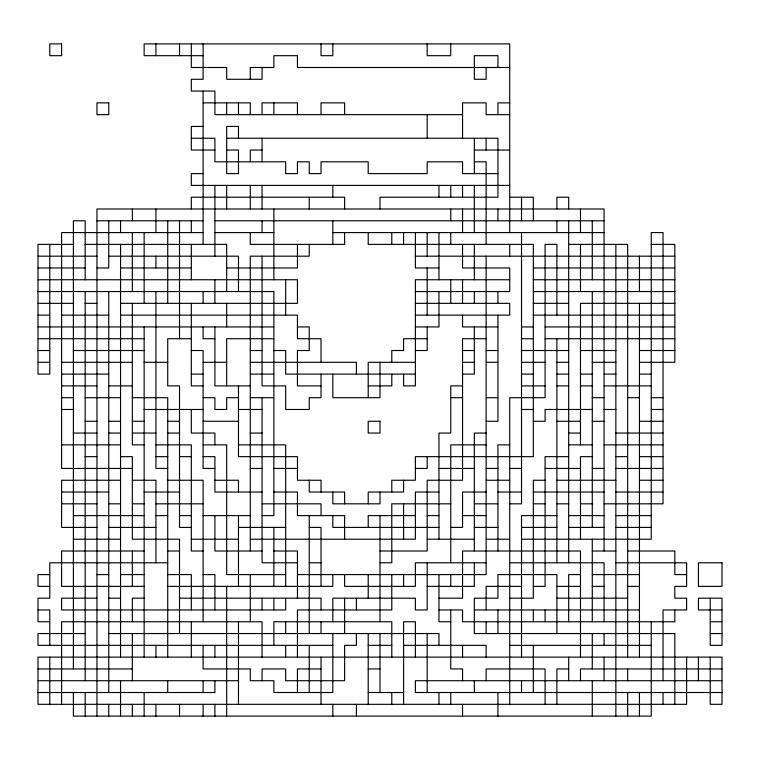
<?xml version="1.0" encoding="UTF-8"?>
<svg xmlns="http://www.w3.org/2000/svg" width="760" height="760" viewBox="0 0 760 760"><rect width="100%" height="100%" fill="white"/><g stroke="black" fill="none" stroke-linecap="round" stroke-linejoin="round"><path stroke-width="1.14" d="M203.1 55.689L144.134 55.689L144.134 43.899L509.722 43.899L509.722 232.589M509.722 67.478L297.445 67.478L297.445 55.689L273.866 55.689L273.866 67.478L250.277 67.478L250.277 79.278M203.1 102.866L250.277 102.866L250.277 114.655M509.722 102.866L497.933 102.866L497.933 114.655M462.555 114.655L214.899 114.655L214.899 91.067L191.311 91.067L191.311 79.278L203.1 79.278L203.1 43.899M509.722 114.655L486.134 114.655L486.134 102.866L462.555 102.866L462.555 138.244M203.1 126.445L191.311 126.445L191.311 150.034L214.899 150.034M191.311 138.244L214.899 138.244L214.899 161.823L285.655 161.823L285.655 173.622L297.445 173.622L297.445 161.823L309.244 161.823L309.244 173.622L321.034 173.622L321.034 161.823L368.21 161.823L368.21 173.622L427.177 173.622L427.177 161.823L462.555 161.823L462.555 173.622L497.933 173.622M226.689 138.244L497.933 138.244L497.933 197.21L380 197.21L380 209M226.689 150.034L238.478 150.034L238.478 173.622L226.689 173.622L226.689 126.445L238.478 126.445L238.478 138.244M262.067 150.034L250.277 150.034L250.277 161.823M474.344 150.034L509.722 150.034M474.344 161.823L486.134 161.823L486.134 244.378M203.1 173.622L191.311 173.622L191.311 185.411L509.722 185.411M509.722 197.21L533.311 197.21L533.311 220.789M96.966 220.789L203.1 220.789M214.899 220.789L604.067 220.789M203.1 232.589L61.588 232.589L61.588 468.445L132.344 468.445M214.899 232.589L273.866 232.589M332.823 232.589L604.067 232.589M73.378 244.378L38 244.378L38 374.101L49.789 374.101L49.789 244.378M85.177 244.378L226.689 244.378L226.689 291.555M568.689 244.378L627.656 244.378L627.656 657.134M651.244 244.378L674.823 244.378L674.823 362.311L639.445 362.311M38 256.177L96.966 256.177M108.756 256.177L238.478 256.177L238.478 291.555M415.378 256.177L674.823 256.177M38 267.966L85.177 267.966M96.966 267.966L108.756 267.966L108.756 220.789M120.555 267.966L191.311 267.966M226.689 267.966L297.445 267.966L297.445 244.378M438.966 267.966L415.378 267.966L415.378 232.589M533.311 267.966L674.823 267.966M38 279.756L297.445 279.756L297.445 303.344L120.555 303.344M509.722 279.756L415.378 279.756L415.378 385.899L403.588 385.899L403.588 374.101M533.311 279.756L674.823 279.756M38 291.555L273.866 291.555L273.866 515.622L262.067 515.622M415.378 291.555L509.722 291.555L509.722 267.966L462.555 267.966L462.555 244.378M533.311 291.555L674.823 291.555M38 303.344L73.378 303.344M85.177 303.344L96.966 303.344M415.378 303.344L509.722 303.344L509.722 315.134L415.378 315.134M533.311 303.344L568.689 303.344M674.823 303.344L580.478 303.344L580.478 444.866M38 315.134L49.789 315.134M61.588 315.134L108.756 315.134M120.555 315.134L297.445 315.134L297.445 338.722L321.034 338.722L321.034 362.311M533.311 315.134L674.823 315.134M38 326.933L273.866 326.933M297.445 326.933L309.244 326.933L309.244 350.522L297.445 350.522L297.445 385.899L321.034 385.899M415.378 326.933L438.966 326.933L438.966 291.555M497.933 326.933L462.555 326.933L462.555 315.134M521.521 326.933L533.311 326.933M545.1 326.933L674.823 326.933M38 338.722L144.134 338.722M191.311 338.722L167.722 338.722L167.722 385.899L179.522 385.899L179.522 527.411L191.311 527.411M214.899 338.722L203.1 338.722L203.1 326.933M273.866 338.722L226.689 338.722L226.689 385.899M427.177 338.722L403.588 338.722L403.588 350.522L391.79 350.522L391.79 362.311M486.134 338.722L462.555 338.722L462.555 480.244L427.177 480.244L427.177 551L380 551M521.521 338.722L533.311 338.722M545.1 338.722L674.823 338.722M38 350.522L49.789 350.522M73.378 350.522L144.134 350.522M191.311 350.522L203.1 350.522L203.1 468.445L214.899 468.445M250.277 350.522L262.067 350.522M273.866 350.522L285.655 350.522L285.655 374.101L415.378 374.101M415.378 350.522L427.177 350.522L427.177 326.933M462.555 350.522L474.344 350.522M486.134 350.522L497.933 350.522M521.521 350.522L568.689 350.522M580.478 350.522L615.866 350.522M639.445 350.522L674.823 350.522M38 362.311L49.789 362.311M61.588 362.311L132.344 362.311M144.134 362.311L167.722 362.311M203.1 362.311L226.689 362.311M250.277 362.311L356.411 362.311L356.411 374.101M415.378 362.311L368.21 362.311L368.21 397.689M462.555 362.311L474.344 362.311M486.134 362.311L497.933 362.311M521.521 362.311L545.1 362.311M556.899 362.311L568.689 362.311M592.278 362.311L615.866 362.311M61.588 374.101L108.756 374.101M191.311 374.101L203.1 374.101M250.277 374.101L273.866 374.101M462.555 374.101L474.344 374.101L474.344 326.933M521.521 374.101L533.311 374.101M556.899 374.101L568.689 374.101M580.478 374.101L592.278 374.101M604.067 374.101L615.866 374.101M639.445 374.101L651.244 374.101M61.588 385.899L96.966 385.899M108.756 385.899L132.344 385.899M203.1 385.899L191.311 385.899L191.311 303.344M250.277 385.899L214.899 385.899L214.899 326.933M368.21 385.899L391.79 385.899L391.79 374.101M462.555 385.899L450.756 385.899L450.756 433.067L438.966 433.067L438.966 539.211M521.521 385.899L545.1 385.899M556.899 385.899L568.689 385.899M580.478 385.899L592.278 385.899M604.067 385.899L651.244 385.899M61.588 397.689L73.378 397.689M85.177 397.689L120.555 397.689M132.344 397.689L167.722 397.689L167.722 657.134M203.1 397.689L214.899 397.689L214.899 409.478L226.689 409.478L226.689 397.689L238.478 397.689M250.277 397.689L273.866 397.689M450.756 397.689L462.555 397.689M486.134 397.689L497.933 397.689M592.278 397.689L604.067 397.689M627.656 397.689L639.445 397.689M651.244 397.689L663.033 397.689M61.588 409.478L73.378 409.478M144.134 409.478L203.1 409.478M238.478 409.478L262.067 409.478M521.521 409.478L533.311 409.478M592.278 409.478L545.1 409.478L545.1 421.277L533.311 421.277M604.067 409.478L615.866 409.478M651.244 409.478L663.033 409.478M85.177 421.277L96.966 421.277M108.756 421.277L120.555 421.277M132.344 421.277L144.134 421.277M167.722 421.277L179.522 421.277M203.1 421.277L238.478 421.277M486.134 421.277L497.933 421.277L497.933 315.134M556.899 421.277L580.478 421.277M592.278 421.277L604.067 421.277M639.445 421.277L663.033 421.277M73.378 433.067L96.966 433.067M108.756 433.067L120.555 433.067M132.344 433.067L155.933 433.067M167.722 433.067L179.522 433.067M250.277 433.067L262.067 433.067M486.134 433.067L474.344 433.067L474.344 551M568.689 433.067L580.478 433.067M615.866 433.067L663.033 433.067M61.588 444.866L120.555 444.866M144.134 444.866L132.344 444.866L132.344 303.344M155.933 444.866L191.311 444.866L191.311 551L203.1 551M203.1 444.866L226.689 444.866L226.689 574.589L285.655 574.589M238.478 444.866L285.655 444.866L285.655 586.378M486.134 444.866L450.756 444.866L450.756 562.789M509.722 444.866L497.933 444.866L497.933 551M568.689 444.866L592.278 444.866M604.067 444.866L663.033 444.866M85.177 456.655L96.966 456.655M120.555 456.655L132.344 456.655L132.344 539.211L179.522 539.211L179.522 633.555M155.933 456.655L167.722 456.655M179.522 456.655L191.311 456.655M203.1 456.655L214.899 456.655L214.899 492.033L262.067 492.033M568.689 456.655L545.1 456.655L545.1 586.378L533.311 586.378M592.278 456.655L580.478 456.655L580.478 539.211M615.866 456.655L627.656 456.655M639.445 456.655L663.033 456.655M167.722 468.445L155.933 468.445L155.933 291.555M250.277 468.445L262.067 468.445M273.866 468.445L297.445 468.445M415.378 468.445L427.177 468.445L427.177 456.655M438.966 468.445L474.344 468.445M486.134 468.445L497.933 468.445M509.722 468.445L521.521 468.445M545.1 468.445L580.478 468.445M592.278 468.445L604.067 468.445M615.866 468.445L663.033 468.445M120.555 480.244L61.588 480.244L61.588 527.411L96.966 527.411M132.344 480.244L155.933 480.244L155.933 562.789M167.722 480.244L203.1 480.244L203.1 621.756M214.899 480.244L238.478 480.244L238.478 492.033M486.134 480.244L509.722 480.244M545.1 480.244L533.311 480.244L533.311 598.177L509.722 598.177M556.899 480.244L615.866 480.244M639.445 480.244L663.033 480.244M61.588 492.033L108.756 492.033M144.134 492.033L179.522 492.033M273.866 492.033L297.445 492.033L297.445 515.622L344.622 515.622L344.622 539.211M438.966 492.033L415.378 492.033L415.378 539.211L250.277 539.211M486.134 492.033L462.555 492.033L462.555 527.411L450.756 527.411M497.933 492.033L521.521 492.033M533.311 492.033L604.067 492.033M615.866 492.033L663.033 492.033M61.588 503.823L96.966 503.823M108.756 503.823L120.555 503.823M132.344 503.823L144.134 503.823M155.933 503.823L203.1 503.823M262.067 503.823L321.034 503.823L321.034 515.622M450.756 503.823L391.79 503.823L391.79 562.789L380 562.789M474.344 503.823L497.933 503.823M509.722 503.823L521.521 503.823L521.521 232.589M533.311 503.823L545.1 503.823M556.899 503.823L568.689 503.823M580.478 503.823L592.278 503.823M604.067 503.823L663.033 503.823L663.033 232.589L651.244 232.589L651.244 539.211L521.521 539.211M73.378 515.622L144.134 515.622M155.933 515.622L167.722 515.622M179.522 515.622L191.311 515.622M203.1 515.622L250.277 515.622M415.378 515.622L368.21 515.622L368.21 527.411M427.177 515.622L438.966 515.622M462.555 515.622L486.134 515.622M556.899 515.622L521.521 515.622L521.521 657.134M568.689 515.622L604.067 515.622M615.866 515.622L651.244 515.622M108.756 527.411L155.933 527.411M238.478 527.411L285.655 527.411M309.244 527.411L321.034 527.411L321.034 586.378M438.966 527.411L332.823 527.411L332.823 515.622M474.344 527.411L497.933 527.411M521.521 527.411L556.899 527.411M568.689 527.411L604.067 527.411M615.866 527.411L651.244 527.411M73.378 539.211L120.555 539.211M191.311 539.211L238.478 539.211M427.177 539.211L474.344 539.211M486.134 539.211L509.722 539.211M144.134 551L61.588 551L61.588 586.378L144.134 586.378M167.722 551L179.522 551M262.067 551L214.899 551L214.899 515.622M273.866 551L297.445 551L297.445 598.177M592.278 551L615.866 551M627.656 551L674.823 551L674.823 574.589L686.622 574.589M167.722 562.789L49.789 562.789L49.789 598.177L38 598.177L38 621.756L49.789 621.756M297.445 562.789L262.067 562.789L262.067 397.689M309.244 562.789L321.034 562.789M486.134 562.789L415.378 562.789L415.378 586.378L344.622 586.378L344.622 574.589M509.722 562.789L604.067 562.789L604.067 621.756M615.866 562.789L686.622 562.789L686.622 586.378L674.823 586.378L674.823 598.177L686.622 598.177L686.622 609.966L663.033 609.966L663.033 680.722M49.789 574.589L38 574.589L38 586.378L49.789 586.378M96.966 574.589L108.756 574.589M120.555 574.589L144.134 574.589M167.722 574.589L191.311 574.589L191.311 609.966M203.1 574.589L214.899 574.589L214.899 609.966M297.445 574.589L486.134 574.589L486.134 256.177M580.478 574.589L568.689 574.589L568.689 621.756M592.278 574.589L639.445 574.589M167.722 586.378L332.823 586.378L332.823 574.589M427.177 586.378L474.344 586.378L474.344 562.789M521.521 586.378L486.134 586.378L486.134 609.966M556.899 586.378L580.478 586.378M592.278 586.378L604.067 586.378M627.656 586.378L639.445 586.378M96.966 598.177L61.588 598.177L61.588 609.966L285.655 609.966L285.655 598.177M108.756 598.177L120.555 598.177M144.134 598.177L132.344 598.177L132.344 621.756M179.522 598.177L321.034 598.177L321.034 609.966M438.966 598.177L462.555 598.177L462.555 551L580.478 551L580.478 657.134M556.899 598.177L627.656 598.177M38 609.966L49.789 609.966L49.789 645.344M438.966 609.966L462.555 609.966L462.555 621.756L674.823 621.756L674.823 609.966M474.344 609.966L639.445 609.966M722 609.966L698.411 609.966L698.411 598.177L722 598.177L722 645.344L710.211 645.344L710.211 598.177M450.756 621.756L438.966 621.756L438.966 574.589M710.211 621.756L722 621.756M85.177 633.555L38 633.555L38 645.344L332.823 645.344M108.756 633.555L438.966 633.555L438.966 645.344M710.211 633.555L722 633.555M368.21 645.344L391.79 645.344M403.588 645.344L486.134 645.344L486.134 657.134M509.722 645.344L651.244 645.344M38 668.933L132.344 668.933M321.034 668.933L297.445 668.933L297.445 692.521M368.21 668.933L380 668.933M568.689 668.933L556.899 668.933L556.899 704.311M722 668.933L580.478 668.933L580.478 680.722M38 680.722L238.478 680.722M722 680.722L415.378 680.722L415.378 692.521L722 692.521M38 692.521L214.899 692.521L214.899 680.722M368.21 692.521L403.588 692.521M710.211 657.134L710.211 704.311L722 704.311L722 657.134L38 657.134L38 704.311L686.622 704.311L686.622 657.134M698.411 657.134L698.411 680.722M674.823 704.311L674.823 633.555L474.344 633.555L474.344 598.177L497.933 598.177L497.933 574.589L556.899 574.589L556.899 633.555M663.033 692.521L663.033 704.311M651.244 621.756L651.244 716.1L73.378 716.1L73.378 692.521M639.445 256.177L639.445 291.555M639.445 303.344L639.445 657.134M639.445 692.521L639.445 716.1M627.656 668.933L627.656 680.722M627.656 692.521L627.656 716.1M615.866 244.378L615.866 716.1M604.067 551L604.067 209L96.966 209L96.966 716.1M604.067 633.555L604.067 645.344M604.067 657.134L604.067 680.722M592.278 220.789L592.278 279.756M592.278 291.555L592.278 527.411M592.278 539.211L592.278 621.756M592.278 633.555L592.278 668.933M592.278 680.722L592.278 716.1M580.478 209L580.478 232.589M580.478 244.378L580.478 291.555M568.689 209L568.689 197.21L556.899 197.21L556.899 209M568.689 220.789L568.689 562.789M568.689 657.134L568.689 680.722M556.899 220.789L556.899 232.589M556.899 315.134L556.899 244.378L545.1 244.378L545.1 397.689L509.722 397.689L509.722 704.311M556.899 338.722L556.899 562.789M545.1 609.966L545.1 621.756M545.1 704.311L545.1 668.933L486.134 668.933L486.134 680.722M533.311 609.966L533.311 621.756M533.311 645.344L533.311 692.521M521.521 197.21L521.521 220.789M521.521 680.722L521.521 692.521M509.722 244.378L509.722 256.177M497.933 67.478L497.933 55.689L474.344 55.689L474.344 79.278L486.134 79.278L486.134 67.478M497.933 209L497.933 220.789M497.933 291.555L497.933 303.344M497.933 609.966L497.933 633.555M497.933 692.521L497.933 716.1M486.134 138.244L486.134 150.034M486.134 621.756L486.134 633.555M474.344 138.244L474.344 173.622M474.344 185.411L474.344 232.589M474.344 244.378L474.344 279.756M474.344 291.555L474.344 303.344M474.344 680.722L474.344 692.521M462.555 185.411L462.555 197.21M462.555 209L462.555 232.589M462.555 279.756L462.555 303.344M462.555 645.344L462.555 657.134M462.555 680.722L462.555 668.933L450.756 668.933L450.756 609.966M462.555 704.311L462.555 716.1M450.756 43.899L450.756 55.689L427.177 55.689L427.177 43.899M450.756 185.411L450.756 197.21M450.756 209L450.756 220.789M450.756 232.589L450.756 244.378M450.756 279.756L450.756 303.344M450.756 574.589L450.756 586.378M450.756 692.521L450.756 704.311M438.966 185.411L438.966 197.21M438.966 232.589L438.966 279.756M438.966 692.521L438.966 704.311M427.177 114.655L427.177 138.244M427.177 232.589L427.177 256.177M427.177 267.966L427.177 315.134M427.177 562.789L427.177 609.966L415.378 609.966L415.378 598.177L332.823 598.177L332.823 621.756M427.177 633.555L427.177 692.521M415.378 657.134L415.378 621.756L403.588 621.756L403.588 704.311M403.588 232.589L403.588 244.378M403.588 480.244L403.588 492.033L368.21 492.033L368.21 503.823M403.588 503.823L403.588 539.211M403.588 574.589L403.588 586.378M391.79 232.589L391.79 244.378M391.79 492.033L391.79 480.244L415.378 480.244L415.378 456.655L533.311 456.655L533.311 244.378L368.21 244.378L368.21 232.589M391.79 574.589L391.79 609.966L297.445 609.966L297.445 657.134M391.79 657.134L391.79 621.756L273.866 621.756L273.866 645.344M391.79 692.521L391.79 704.311M380 362.311L380 397.689L332.823 397.689L332.823 374.101M380 492.033L380 503.823L332.823 503.823L332.823 492.033M380 515.622L380 621.756M380 633.555L380 692.521M368.21 574.589L368.21 598.177M368.21 633.555L368.21 704.311M356.411 598.177L356.411 609.966M356.411 633.555L356.411 645.344L344.622 645.344L344.622 680.722L285.655 680.722L285.655 668.933L262.067 668.933L262.067 680.722M356.411 704.311L356.411 716.1M344.622 114.655L344.622 102.866L321.034 102.866L321.034 114.655M344.622 209L344.622 197.21L191.311 197.21L191.311 209M344.622 232.589L344.622 244.378L250.277 244.378L250.277 232.589M344.622 503.823L344.622 492.033L309.244 492.033L309.244 480.244M344.622 598.177L344.622 633.555M332.823 43.899L332.823 55.689L321.034 55.689L321.034 43.899M332.823 185.411L332.823 197.21M332.823 220.789L332.823 244.378M332.823 633.555L332.823 692.521L273.866 692.521L273.866 680.722L250.277 680.722L250.277 668.933L203.1 668.933L203.1 645.344M332.823 704.311L332.823 716.1M321.034 374.101L321.034 397.689L309.244 397.689L309.244 409.478L285.655 409.478L285.655 385.899L262.067 385.899L262.067 256.177M321.034 492.033L321.034 480.244L297.445 480.244L297.445 456.655L238.478 456.655L238.478 385.899M321.034 621.756L321.034 633.555M321.034 657.134L321.034 704.311M309.244 197.21L309.244 209M309.244 244.378L309.244 256.177L250.277 256.177L250.277 551M309.244 515.622L309.244 633.555M309.244 645.344L309.244 692.521M297.445 114.655L297.445 102.866L262.067 102.866L262.067 114.655M285.655 279.756L285.655 315.134M285.655 621.756L285.655 633.555M285.655 645.344L285.655 657.134M273.866 102.866L273.866 114.655M273.866 209L273.866 279.756M273.866 527.411L273.866 586.378M273.866 598.177L273.866 609.966M262.067 67.478L262.067 79.278L226.689 79.278L226.689 67.478L191.311 67.478L191.311 43.899M262.067 138.244L262.067 161.823M262.067 185.411L262.067 209M262.067 220.789L262.067 232.589M262.067 598.177L262.067 609.966M262.067 657.134L262.067 621.756L61.588 621.756L61.588 704.311M250.277 185.411L250.277 209M250.277 574.589L250.277 621.756M238.478 102.866L238.478 114.655M238.478 515.622L238.478 586.378M238.478 621.756L238.478 704.311M226.689 102.866L226.689 114.655M226.689 185.411L226.689 209M226.689 303.344L226.689 326.933M226.689 586.378L226.689 716.1M214.899 185.411L214.899 256.177M214.899 279.756L214.899 303.344M214.899 444.866L214.899 433.067L191.311 433.067L191.311 409.478M214.899 645.344L214.899 657.134M214.899 704.311L214.899 716.1M203.1 91.067L203.1 244.378M203.1 291.555L203.1 303.344M203.1 680.722L203.1 692.521M203.1 704.311L203.1 716.1M191.311 220.789L191.311 232.589M191.311 244.378L191.311 279.756M191.311 621.756L191.311 657.134M179.522 43.899L179.522 55.689M179.522 220.789L179.522 338.722M179.522 704.311L179.522 716.1M167.722 220.789L167.722 303.344M167.722 680.722L167.722 692.521M155.933 43.899L155.933 55.689M155.933 209L155.933 232.589M155.933 256.177L155.933 267.966M155.933 645.344L155.933 657.134M155.933 704.311L155.933 716.1M144.134 232.589L144.134 303.344M144.134 326.933L144.134 657.134M144.134 692.521L144.134 716.1M132.344 209L132.344 220.789M132.344 232.589L132.344 291.555M132.344 551L132.344 586.378M132.344 633.555L132.344 680.722M132.344 704.311L132.344 716.1M120.555 220.789L120.555 232.589M120.555 244.378L120.555 657.134M120.555 680.722L120.555 716.1M108.756 291.555L108.756 692.521M108.756 704.311L108.756 716.1M85.177 279.756L85.177 220.789L73.378 220.789L73.378 668.933M85.177 291.555L85.177 680.722M85.177 692.521L85.177 716.1M49.789 657.134L49.789 704.311M61.588 43.899L49.789 43.899L49.789 55.689L61.588 55.689L61.588 43.899M108.756 102.866L96.966 102.866L96.966 114.655L108.756 114.655L108.756 102.866M380 421.277L368.21 421.277L368.21 433.067L380 433.067L380 421.277M722 562.789L698.411 562.789L698.411 586.378L722 586.378L722 562.789"/></g></svg>
